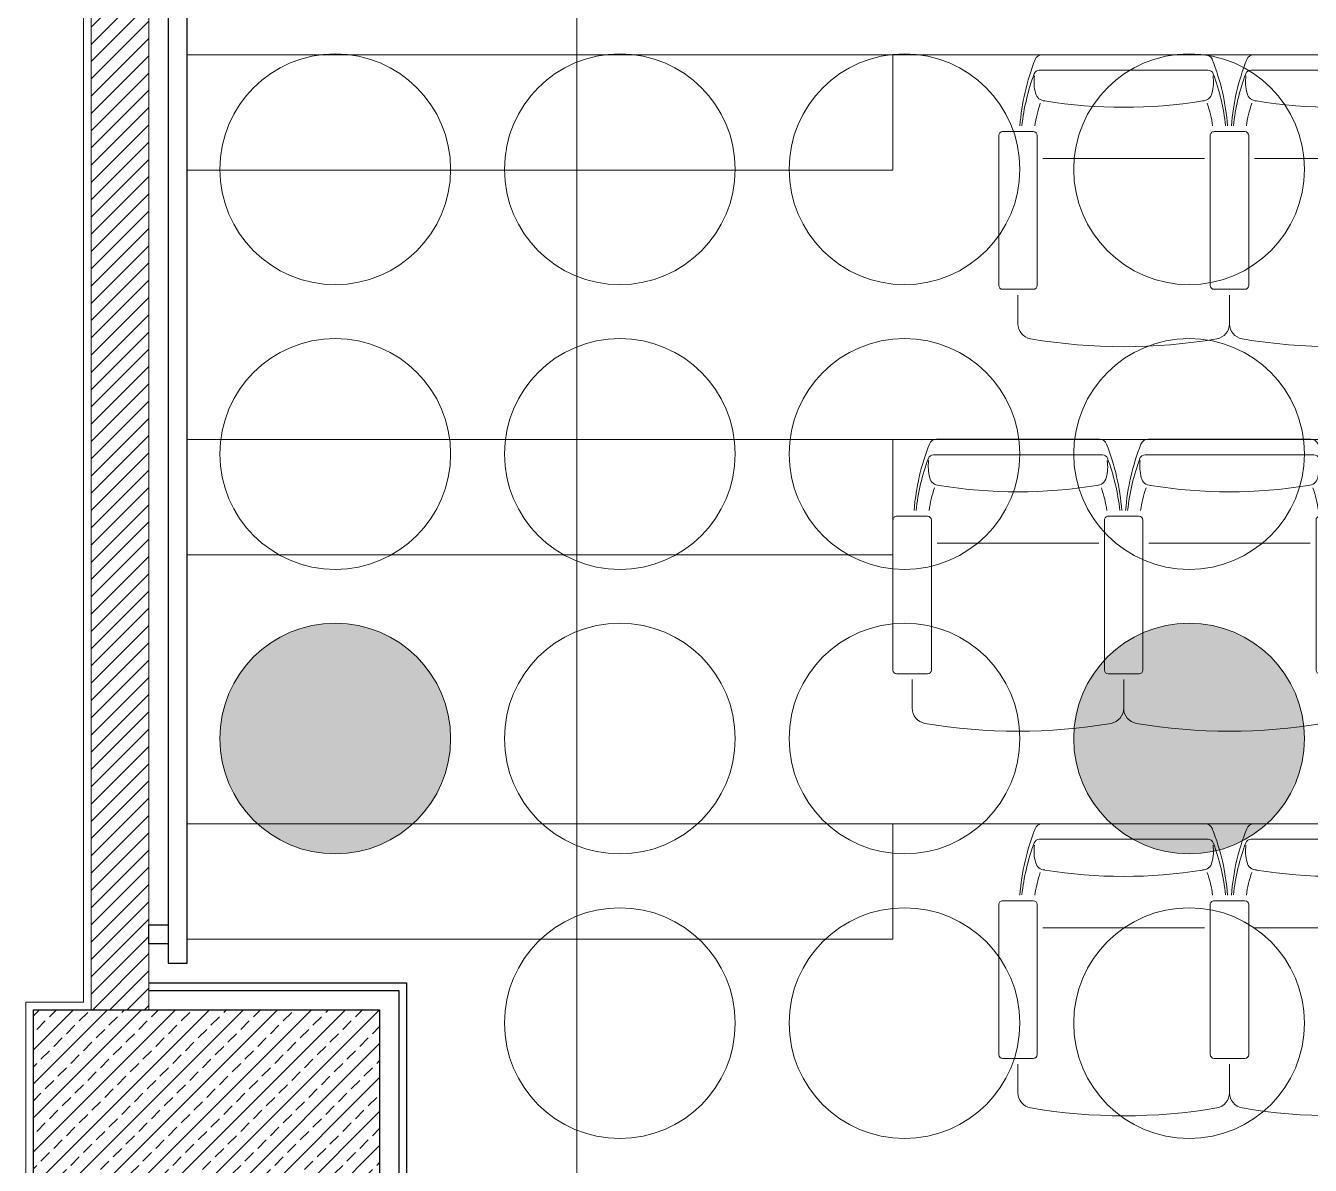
# Model space of a CAD drawing. Header units: millimetres. Extents: x 809 to 8159, y 33 to 4533.
# Drawn here: x 5209.8 to 5543.8, y 3059.9 to 3356.2 of the extents above; entities that cross this region are included whole.
import ezdxf

# ---------------------------------------------------------------- set-up
doc = ezdxf.new("R2010")
doc.units = ezdxf.units.MM
doc.linetypes.add('DASHED', pattern=[19.05, 12.7, -6.35])
doc.linetypes.add('HIDDEN', pattern=[0.375, 0.25, -0.125])
doc.layers.add('AHŞAP DUVAR', color=3, linetype='Continuous')
doc.layers.add('AHŞAP KUMAŞ SUNGER', color=4, linetype='Continuous')
for name, color, linetype, lineweight in [('AHŞAP KONFERANS SALONU TAVAN', 6, 'Continuous', 0), ('AYDINLATMA', 61, 'Continuous', 0), ('B.A.TARAMA', 124, 'DASHED', 15), ('BETONARME', 3, 'Continuous', 25), ('DUVAR', 2, 'Continuous', 15), ('DUVAR TARAMA', 9, 'Continuous', 9), ('MERDIVEN', 4, 'Continuous', 0), ('Sıva', 1, 'Continuous', 0), ('TEFRİŞ', 130, 'Continuous', 0), ('TEZGAH', 7, 'Continuous', 0)]:
    doc.layers.add(name, color=color, linetype=linetype, lineweight=lineweight)

# ---------------------------------------------------------------- blocks, each defined once
blk = doc.blocks.new('koltuk')
at = {"layer": 'TEFRİŞ'}
for p, q in [((36201.1633, -102073.6816), (36201.1633, -102073.7616)), ((36201.1733, -102073.6716), (36201.5633, -102073.6716)), ((36201.5733, -102073.6816), (36201.5733, -102073.7616)), ((36201.5883, -102073.7216), (36201.6627, -102073.7216)), ((36200.9633, -102074.2083), (36200.9633, -102073.7848)), ((36201.0035, -102074.2162), (36201.0035, -102073.7769)), ((36201.1733, -102073.7716), (36201.5633, -102073.7716)), ((36201.2333, -102074.2066), (36201.2333, -102073.7866)), ((36201.1633, -102074.3116), (36201.1633, -102074.2316)), ((36201.1733, -102074.2216), (36201.5633, -102074.2216)), ((36201.5733, -102074.3116), (36201.5733, -102074.2316)), ((36201.5883, -102074.2716), (36201.6627, -102074.2716)), ((36201.1733, -102074.3216), (36201.5633, -102074.3216))]:
    blk.add_line(p, q, dxfattribs=at)
for centre, radius, start, end in [((36201.1733, -102073.6816), 0.01, 90, 180), ((36201.5633, -102073.6816), 0.01, 0, 90), ((36201.1939, -102074.3186), 0.5938, 94.3989, 111.5268), ((36201.211, -102074.299), 0.5708, 96.304, 110.3402), ((36201.6627, -102073.7616), 0.04, 10.3932, 90), ((36200.9833, -102073.7848), 0.02, 111.5268, 180), ((36201.0175, -102073.7769), 0.014, 110.3402, 180), ((36201.0333, -102073.8794), 0.1161, 75.095, 97.2992), ((36201.0583, -102073.7918), 0.025, 0, 78.8074), ((36201.194, -102074.0817), 0.3196, 98.2094, 109.0644), ((36201.1733, -102073.7616), 0.01, 180, 270), ((36201.5633, -102073.7616), 0.01, 270, 0), ((36200.2769, -102073.9966), 1.4456, 350.3541, 9.6459), ((36199.8331, -102073.9966), 1.2669, 350.6992, 9.3008), ((36201.0583, -102074.2013), 0.025, 281.1926, 0), ((36200.9833, -102074.2083), 0.02, 180, 248.4732), ((36201.1939, -102073.6745), 0.5938, 248.4732, 265.6011), ((36201.0175, -102074.2162), 0.014, 180, 249.6598), ((36201.211, -102073.6941), 0.5708, 249.6598, 263.696), ((36201.0333, -102074.1137), 0.1161, 262.7008, 284.905), ((36201.194, -102073.9114), 0.3196, 250.9356, 261.7906), ((36201.1733, -102074.2316), 0.01, 90, 180), ((36201.5633, -102074.2316), 0.01, 0, 90), ((36201.6627, -102074.2316), 0.04, 270, 349.6068), ((36201.1733, -102074.3116), 0.01, 180, 270), ((36201.5633, -102074.3116), 0.01, 270, 0)]:
    blk.add_arc(centre, radius, start, end, dxfattribs=at)
blk = doc.blocks.new('rthrhrtrtrhrh')
at = {"layer": 'TEFRİŞ'}
for p in [(-10.7409, -5.8592), (-8.7409, -5.8592), (-9.7409, -6.1342), (-10.7409, -6.4092), (-8.7409, -6.4092), (-9.7409, -6.6842)]:
    blk.add_blockref('koltuk', p, dxfattribs=at)
blk = doc.blocks.new('rhtrtrthrthrth')
at = {"layer": 'B.A.TARAMA'}
h = blk.add_hatch(dxfattribs=at)
h.set_pattern_fill('ANSI33', color=256, scale=25, style=0, pattern_type=0)
h.set_pattern_definition([(45, (32415.317, -23322.9636), (-4.4194174, 4.4194174), []), (45, (32419.736, -23322.9636), (-4.4194174, 4.4194174), [3.125, -1.5625])])
h.paths.add_polyline_path([(37167.56, -20490.93), (37257.56, -20490.93), (37257.56, -20580.93), (37167.56, -20580.93)], flags=0)
at = {"layer": 'BETONARME', "elevation": 0}
blk.add_lwpolyline([(37167.56, -20490.93), (37257.56, -20490.93), (37257.56, -20580.93), (37167.56, -20580.93)], close=True, dxfattribs=at)
blk = doc.blocks.new('trthrttrtrthrth')
at = {"layer": 'B.A.TARAMA'}
blk.add_blockref('rhtrtrthrthrth', (0, 5000), dxfattribs=at)
blk = doc.blocks.new('RTHRTHRTRTHRHRTH')
at = {"layer": 'AHŞAP KONFERANS SALONU TAVAN'}
for centre in [(39697.25, -5288.69), (39771.25, -5288.69), (39845.25, -5288.69), (39919.25, -5288.69), (39697.25, -5362.73), (39771.25, -5362.73), (39845.25, -5362.73), (39919.25, -5362.73), (39771.25, -5436.73), (39845.25, -5436.73), (39771.25, -5510.73), (39845.25, -5510.73), (39919.25, -5510.73)]:
    blk.add_circle(centre, 30, dxfattribs=at)
blk = doc.blocks.new('AYDINLATMA ARMATÜR')
at = {"layer": 'AYDINLATMA'}
h = blk.add_hatch(color=256, dxfattribs=at)
h.dxf.hatch_style = 1
edge = h.paths.add_edge_path()
edge.add_arc((37838.26, -6234.41), 30, 0, 360)
blk.add_circle((37838.26, -6234.41), 30, dxfattribs=at)
blk = doc.blocks.new('ERGYTHTYJTTTYJTYJ')
at = {"layer": 'AYDINLATMA'}
for p in [(-592, 814), (-370, 814)]:
    blk.add_blockref('AYDINLATMA ARMATÜR', p, dxfattribs=at)

msp = doc.modelspace()

# ---------------------------------------------------------------- hatches: boundary and pattern name
at = {"layer": 'DUVAR TARAMA'}
h = msp.add_hatch(dxfattribs=at)
h.set_pattern_fill('ANSI31', color=256)
h.set_pattern_definition([(45, (18717.033, -431.9434), (-2.245064, 2.245064), [])])
h.paths.add_polyline_path([(5241.83, 3465.35), (5226.83, 3465.35), (5226.83, 3100.35), (5241.83, 3100.35)])

# ---------------------------------------------------------------- linework, layer by layer
at = {"layer": 'AHŞAP DUVAR', "elevation": 0}
for points in [[(5241.83, 3107.35), (5308.83, 3107.35), (5308.83, 3003.35), (5241.83, 3003.35)], [(5241.83, 3105.35), (5306.83, 3105.35), (5306.83, 3005.35), (5241.83, 3005.35)], [(5241.83, 3100.35), (5301.83, 3100.35), (5301.83, 3010.35), (5241.83, 3010.35)]]:
    msp.add_lwpolyline(points, dxfattribs=at)
at = {"layer": 'AHŞAP KUMAŞ SUNGER', "elevation": 0}
for points in [[(5246.83, 3453.35), (5246.83, 3112.45), (5251.83, 3112.45), (5251.83, 3453.35)], [(5246.83, 3117.45), (5241.83, 3117.45), (5241.83, 3122.45), (5246.83, 3122.45)]]:
    msp.add_lwpolyline(points, close=True, dxfattribs=at)
at = {"layer": 'DUVAR'}
for p, q in [((5226.83, 3465.35), (5226.83, 3100.35)), ((5241.83, 3465.35), (5241.83, 3100.35))]:
    msp.add_line(p, q, dxfattribs=at)
at = {"layer": 'MERDIVEN'}
for p, q in [((5353.15, 2618.67), (5353.15, 3668.67)), ((5251.83, 3348.67), (7188.79, 3348.67)), ((5251.83, 3248.67), (7178.79, 3248.67)), ((5251.83, 3148.67), (7178.79, 3148.67))]:
    msp.add_line(p, q, dxfattribs=at)
at = {"layer": 'MERDIVEN', "elevation": 0}
for points in [[(5251.83, 3348.67), (5251.83, 3318.67), (5435.31, 3318.67), (5435.31, 3348.67)], [(5251.83, 3248.67), (5251.83, 3218.67), (5435.31, 3218.67), (5435.31, 3248.67)], [(5251.83, 3148.67), (5251.83, 3118.67), (5435.31, 3118.67), (5435.31, 3148.67)]]:
    msp.add_lwpolyline(points, close=True, dxfattribs=at)
at = {"layer": 'Sıva', "elevation": 0}
msp.add_lwpolyline([(5209.83, 2353.69), (5209.83, 2622.35), (5224.83, 2622.35), (5224.83, 3008.35), (5209.83, 3008.35), (5209.83, 3102.35), (5224.83, 3102.35), (5224.83, 3463.35), (5209.83, 3463.35), (5209.83, 3467.07)], dxfattribs=at)

# ---------------------------------------------------------------- block references
at = {"layer": 'AHŞAP KONFERANS SALONU TAVAN'}
msp.add_blockref('RTHRTHRTRTHRHRTH', (-34406.95, 8607.59), dxfattribs=at)
at = {"layer": 'AYDINLATMA'}
msp.add_blockref('ERGYTHTYJTTTYJTYJ', (-31955.96, 8591.27), dxfattribs=at)
at = {"layer": 'TEFRİŞ', "xscale": 100, "yscale": 100, "zscale": 100, "rotation": 270}
msp.add_blockref('rthrhrtrtrhrh', (10213535.88, 3622370.92), dxfattribs=at)
at = {"layer": 'TEZGAH', "color": 0, "linetype": 'HIDDEN', "lineweight": -2, "ltscale": 35}
msp.add_blockref('trthrttrtrthrth', (-31955.73, 18591.27), dxfattribs=at)

doc.saveas('drawing.dxf')
